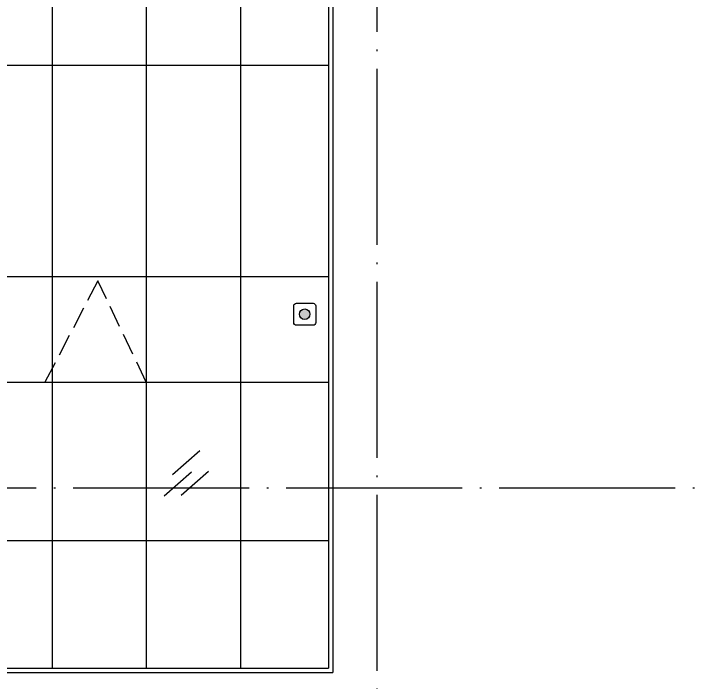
# Model space of a CAD drawing. Extents: x -737978 to 768813, y -372247 to 1140308.
# Drawn here: x -432213 to -424381, y -324148 to -316556 of the extents above; entities that cross this region are included whole.
import ezdxf

# ---------------------------------------------------------------- set-up
doc = ezdxf.new("R2010")
doc.units = 0
doc.header["$LTSCALE"] = 1000
doc.header["$MEASUREMENT"] = 0
doc.linetypes.add('DASH', pattern=[0.35, 0.25, -0.1])
doc.linetypes.add('DOTE', pattern=[2.42, 2, -0.2, 0.02, -0.2])
doc.layers.get('0').update_dxf_attribs({"linetype": 'CONTINUOUS'})
for name, color, linetype in [('A-WALL-GLAZ', 141, 'CONTINUOUS'), ('DOTE', 1, 'DOTE'), ('J-ELEV-立面门窗分格线', 155, 'CONTINUOUS'), ('门窗开启', 8, 'CONTINUOUS')]:
    doc.layers.add(name, color=color, linetype=linetype)

msp = doc.modelspace()

# ---------------------------------------------------------------- hatches: boundary and pattern name
h = msp.add_hatch(color=1)
h.dxf.hatch_style = 1
edge = h.paths.add_edge_path()
edge.add_arc((-428907.8, -319968.4), 60, 0, 360)

# ---------------------------------------------------------------- linework, layer by layer
msp.add_lwpolyline([(-428782.8, -319873.4), (-428782.8, -320063.4, -0.414214), (-428812.8, -320093.4), (-429002.8, -320093.4, -0.414214), (-429032.8, -320063.4), (-429032.8, -319873.4, -0.414214), (-429002.8, -319843.4), (-428812.8, -319843.4, -0.414214)], format="xyb", close=True)
at = {"color": 1}
msp.add_circle((-428907.8, -319968.4), 60, dxfattribs=at)
at = {"layer": 'A-WALL-GLAZ'}
for points in [[(-431778.3, -313189.4), (-431778.3, -323989.4)], [(-430708.3, -313189.4), (-430708.3, -323989.4)], [(-429638.3, -313189.4), (-429638.3, -323989.4)], [(-428638.3, -313189.4), (-428638.3, -323989.4)], [(-428588.3, -313139.4), (-428588.3, -324039.4)], [(-453080.3, -317139.4), (-428638.3, -317139.4)], [(-455430.3, -319539.4), (-428638.3, -319539.4)], [(-455430.3, -320739.4), (-428638.3, -320739.4)], [(-455430.3, -322539.4), (-428638.3, -322539.4)], [(-432898.3, -323989.4), (-428638.3, -323989.4)], [(-432848.3, -324039.4), (-428588.3, -324039.4)]]:
    msp.add_lwpolyline(points, dxfattribs=at)
at = {"layer": 'DOTE'}
for points in [[(-428088.3, -312339.4), (-428088.3, -331614.3)], [(-455739.6, -321939.4), (-424380.9, -321939.4)]]:
    msp.add_lwpolyline(points, dxfattribs=at)
at = {"layer": 'J-ELEV-立面门窗分格线', "color": 8, "linetype": 'DASH'}
msp.add_lwpolyline([(-430708.3, -320739.4), (-431258.3, -319589.4), (-431858.3, -320739.4)], dxfattribs=at)
at = {"layer": '门窗开启'}
for points in [[(-430409.3, -321787.6), (-430099.1, -321514.8)], [(-430502.7, -322032.6), (-430192.5, -321759.8)], [(-430312, -322024.8), (-430001.8, -321752)]]:
    msp.add_lwpolyline(points, dxfattribs=at)

doc.saveas('drawing.dxf')
